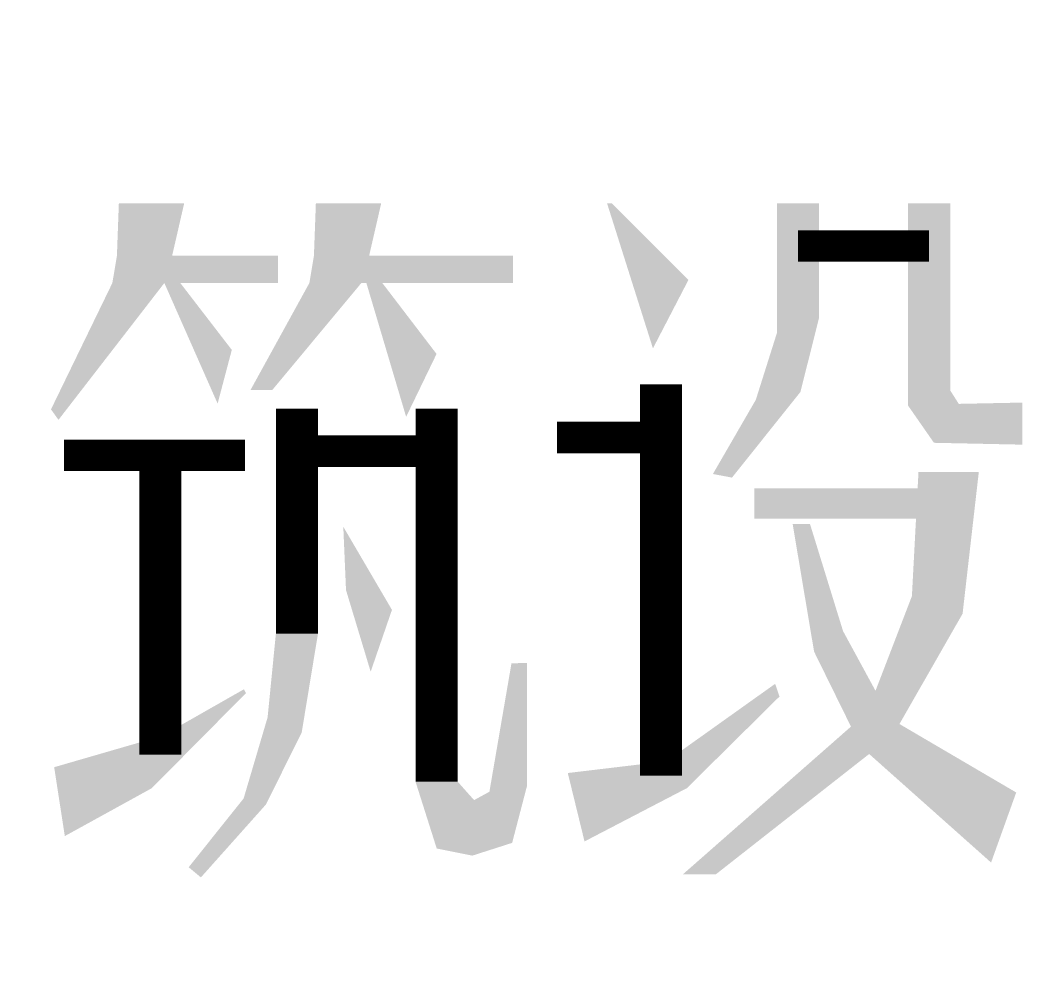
# Model space of a CAD drawing. Extents: x 497777 to 784122, y -229332 to 980813.
# Drawn here: x 576876 to 577917, y 375977 to 376958 of the extents above; entities that cross this region are included whole.
import ezdxf
from ezdxf.enums import TextEntityAlignment as Align

# ---------------------------------------------------------------- set-up
doc = ezdxf.new("R2010")
doc.units = 0
doc.header["$LTSCALE"] = 1000
doc.header["$MEASUREMENT"] = 0
doc.layers.add('0-cxFrame', color=155, linetype='Continuous')
doc.layers.add('S-DIM', color=81, linetype='Continuous')
doc.styles.add('cx_tuqian1', font='')
doc.styles.add('SS1', font='tj-romans1.shx', dxfattribs={"width": 0.7, "bigfont": 'tj-hztxt1.shx'})
doc.styles.add('黑体', font='simhei.ttf', dxfattribs={"height": 12})
doc.styles.get('cx_tuqian1').set_extended_font_data('SimSun')
doc.dimstyles.new('S-25-100A', dxfattribs={"dimscale": 100, "dimtxt": 3, "dimasz": 2, "dimexe": 2, "dimexo": 2, "dimgap": 0.8, "dimtad": 1, "dimdec": 0, "dimlfac": 0.25, "dimzin": 0, "dimdsep": 46, "dimtxsty": 'SS1', "dimblk1": 'TT', "dimblk2": 'TT', "dimsah": 1, "dimcen": 1, "dimclrd": 256, "dimclre": 256, "dimclrt": 256, "dimadec": 0, "dimazin": 0, "dimtfac": 1, "dimtdec": 0, "dimtix": 1, "dimtmove": 2, "dimatfit": 0, "dimldrblk": 'TT', "dimfxl": 2, "dimtolj": 1, "dimtzin": 0, "dimarcsym": 0})

# ---------------------------------------------------------------- blocks, each defined once
blk = doc.blocks.new('TT')
blk.add_line((-0.968644153034063, 0), (0.9686441530340346, 0))
at = {"const_width": 0.45}
blk.add_lwpolyline([(-0.4419417382415816, -0.4419417382415816), (0.4419417382415247, 0.4419417382415816)], dxfattribs=at)
blk = doc.blocks.new('*D190')
at = {"layer": 'Defpoints', "color": 0, "transparency": 16777216}
for p in [(510905.5692859058, 638017.2457920712), (511945.9326135054, 636672.7282186004), (512585.5692859058, 636337.2457920713), (509785.5692859058, 636257.2457920712), (516785.5692859058, 636257.2457920711)]:
    blk.add_point(p, dxfattribs=at)
at = {"layer": 'S-DIM', "lineweight": -2, "transparency": 16777216}
blk.add_arc((512665.5692859059, 636257.2457920713), 830.9648530582892, 148.8236853906513, 166.1763146093493, dxfattribs=at)
at = {"layer": 'S-DIM', "lineweight": -2, "transparency": 16777216, "xscale": 200, "yscale": 200, "zscale": 200}
for p, rotation in [((512077.9884033806, 636844.8266745964), 51.91184269532635), ((511834.6044328476, 636257.2457920712), 263.0881573046743)]:
    blk.add_blockref('TT', p, dxfattribs=dict(at, rotation=rotation))
blk = doc.blocks.new('zjcx_TT(Dragon)')
at = {"color": 7}
for points, const_width in [([(-3224.977234870545, -3069.387468050001), (-3089.884010274895, -3069.387468050001)], 32.48244400620408), ([(-3365.808009545493, -3211.783029110171), (-3365.808009545493, -3614.429233749397)], 43.30992534160544), ([(-3740.574348819384, -3236.819611274637), (-3740.574348819384, -3468.388790346216)], 43.30992534160544), ([(-3596.874799104757, -3236.819611274637), (-3596.874799104757, -3620.66601360403)], 43.30992534160544), ([(-3881.100732701714, -3270.723316288786), (-3881.100732701714, -3592.948046383681)], 43.30992534160544), ([(-3472.735079206119, -3266.550552594708), (-3365.808009545493, -3266.550552594708)], 32.48244400620408), ([(-3980.247463497682, -3284.806393756298), (-3794.037883649697, -3284.806393756298)], 32.48244400620408), ([(-3740.574348819384, -3280.500953775831), (-3596.874799104757, -3280.500953775831)], 32.48244400620408)]:
    blk.add_lwpolyline(points, dxfattribs=dict(at, const_width=const_width))
for points in [[(-3856.638998235983, -3025.573449262185), (-3923.864016817708, -3025.573449262185), (-3869.000802835799, -3079.297781823203), (-3925.837197178567, -3079.297781823203)], [(-3653.869745877339, -3025.573449262185), (-3721.094764459063, -3025.573449262185), (-3666.231550477154, -3079.297781823203), (-3723.067944819923, -3079.297781823203)], [(-3337.641854610469, -3104.334363987902), (-3416.402769336128, -3025.573449262185), (-3374.153536933649, -3174.749751325231), (-3421.327476200531, -3025.573449262185)], [(-3203.32227219973, -3025.573449262185), (-3246.632197541359, -3025.573449262185), (-3203.32227219973, -3143.975619081408), (-3246.632197541359, -3159.164905667771)], [(-3068.229047604138, -3217.954808713868), (-3068.229047604138, -3025.573449262185), (-3111.538972945709, -3233.690038504079), (-3111.538972945709, -3025.573449262185)], [(-3760.134178635373, -3079.297781823203), (-3925.837197178567, -3079.297781823203), (-3760.134178635373, -3107.463936758228), (-3930.544707540248, -3107.46393675846)], [(-3518.113884379156, -3079.297781823203), (-3723.067944819923, -3079.297781823203), (-3518.113884379156, -3107.463936758228), (-3727.775455181545, -3107.46393675846)], [(-3877.037186775764, -3107.46393675846), (-3930.544707540248, -3107.46393675846), (-3985.985013577039, -3248.294711433351), (-3993.697330911818, -3237.52022650349)], [(-3807.599365655449, -3176.31453771051), (-3860.619079824828, -3107.46393675846), (-3822.204038584663, -3231.60365665704), (-3877.037186775764, -3107.46393675846)], [(-3674.267934417119, -3107.46393675846), (-3727.775455181545, -3107.46393675846), (-3765.87172871473, -3217.520579189528), (-3788.30033357034, -3217.520579189528)], [(-3596.874799104757, -3180.487301404588), (-3652.680227763776, -3107.46393675846), (-3628.170526810281, -3245.225625699619), (-3669.098334714712, -3107.46393675846)], [(-3203.32227219973, -3143.975619081408), (-3246.632197541359, -3159.164905667771), (-3222.369257561746, -3219.606961036567), (-3268.269658196543, -3227.691690693842)], [(-3222.369257561746, -3219.606961036567), (-3268.269658196543, -3227.691690693842), (-3292.784644899191, -3307.756594073726), (-3312.448155374092, -3304.048853881424)], [(-3059.388254431309, -3231.872011673171), (-3068.229047604138, -3217.954808713868), (-3084.923844512319, -3271.943339322694), (-3111.538972945709, -3233.690038504079)], [(-2993.910445311223, -3230.542963717831), (-3059.388254431309, -3231.872011673171), (-2993.910445311223, -3273.852889059577), (-3084.923844512319, -3271.943339322694)], [(-3038.767655022559, -3302.019043994369), (-3100.837514971849, -3302.019043994369), (-3055.461547742249, -3447.856012264499), (-3107.618255974725, -3429.809932125499)], [(-3101.723162776325, -3318.71009877068), (-3269.834444581822, -3318.71009877068), (-3103.38375240966, -3350.005826476263), (-3269.834444581822, -3350.005826476263)], [(-3692.848364068428, -3358.351353864418), (-3690.058488546172, -3423.51667418424), (-3642.775199739553, -3443.893009593012), (-3664.682209133462, -3507.527655927464)], [(-3178.472103183041, -3465.789905754384), (-3212.532509517623, -3355.41956714401), (-3208.286180094234, -3486.924635187956), (-3230.378001450154, -3355.41956714401)], [(-3055.461547742249, -3447.856012264499), (-3107.618255974725, -3429.809932125499), (-3127.043979725335, -3572.961408774136), (-3153.611562621954, -3549.359384135809)], [(-3132.856083336403, -3549.676481729606), (-3178.472103183041, -3465.789905754384), (-3160.737655643316, -3583.567176672164), (-3208.286180094234, -3486.924635187956)], [(-3718.919386148569, -3468.388790346216), (-3762.229311490199, -3468.388790346216), (-3735.645120042784, -3570.040315229911), (-3770.751814564515, -3554.527523070341)], [(-3503.611120492802, -3498.430821975227), (-3519.77051871107, -3499.005903515499), (-3503.611120492802, -3624.512795646675), (-3542.471771569923, -3631.131016070023)], [(-3793.013334238494, -3529.556748700095), (-3795.155145162134, -3525.654429221293), (-3890.011448613368, -3627.494612132199), (-3879.641522638092, -3573.756920443149)], [(-3243.890471474559, -3533.090933273546), (-3248.375677232456, -3520.030197325628), (-3339.268082841707, -3627.447998982389), (-3360.175294359156, -3599.715430940036)], [(-3127.043979725335, -3572.961408774136), (-3153.611562621954, -3549.359384135809), (-3309.475699675502, -3716.165840631118), (-3343.379404689826, -3716.165840631118)], [(-3735.645120042784, -3570.040315229911), (-3770.751814564515, -3554.527523070341), (-3772.418290770671, -3644.181844631908), (-3795.437005151005, -3638.033846537583)], [(-3000.264341824048, -3631.868019870017), (-3120.426553377649, -3561.396060626954), (-3026.130807034438, -3703.982022513403), (-3151.618900217756, -3592.252119446639)], [(-3879.641522638092, -3573.756920443149), (-3990.418575001997, -3605.848400469171), (-3890.011448613368, -3627.494612132199), (-3979.485453138186, -3676.765464779688)], [(-3339.268082841707, -3627.447998982389), (-3360.175294359156, -3599.715430940036), (-3444.568924271094, -3682.262135616736), (-3461.781574509165, -3611.846748279408)], [(-3575.219836433942, -3620.66601360403), (-3618.529761775571, -3620.66601360403), (-3558.233046053909, -3639.727762048598), (-3596.685660530697, -3689.520474398509)], [(-3560.013202840637, -3696.866808546009), (-3542.471771569923, -3631.131016070023), (-3596.685660530697, -3689.520474398509), (-3558.233046053909, -3639.727762048598)], [(-3519.066897007695, -3683.744711743668), (-3503.611120492802, -3624.512795646675), (-3560.013202840637, -3696.866808546009), (-3542.471771569923, -3631.131016070023)], [(-3772.418290770671, -3644.181844631908), (-3795.437005151005, -3638.033846537583), (-3839.416688822734, -3719.295413401676), (-3851.994267024857, -3708.801928488072)]]:
    blk.add_solid(points, dxfattribs=at)
blk = doc.blocks.new('zjcx_T1(Dragon)')
at = {"layer": '0-cxFrame'}
blk.add_blockref('zjcx_TT(Dragon)', (0, 57400), dxfattribs=at)
blk = doc.blocks.new('TK22.A1 L(Dragon)')
at = {"layer": '0-cxFrame', "xscale": 0.01, "yscale": 0.01, "zscale": 0.01}
blk.add_blockref('zjcx_T1(Dragon)', (-9.999999999998181, 10.00000000000364), dxfattribs=at)
at = {"style": '黑体', "flags": 4}
blk.add_attdef('图幅', text='', height=3.3, dxfattribs=at).set_placement((-39.99999999999818, 3.000000000003638), align=Align.RIGHT)
at = {"layer": 'Defpoints', "color": 6, "flags": 4}
for tag, height, style, p in [('tufu', 3.3, '黑体', (-11.99999999999818, 12.00000000000364)), ('dwfname', 4, 'cx_tuqian1', (-79.99999999999818, 3.000000000003638))]:
    blk.add_attdef(tag, text='', height=height, dxfattribs=dict(at, style=style)).set_placement(p, align=Align.RIGHT)

msp = doc.modelspace()

# ---------------------------------------------------------------- block references
at = {"layer": '0-cxFrame', "xscale": 100, "yscale": 100, "zscale": 100}
msp.add_blockref('TK22.A1 L(Dragon)', (581901.6645714224, 321395.1392059332), dxfattribs=at)

# ---------------------------------------------------------------- dimensions: what is measured, and where the dimension line sits
at = {"layer": 'S-DIM'}
dim = msp.add_angular_dim_2l(base=(511945.9326135054, 636672.7282186004), line1=((509785.5692859059, 636257.2457920713), (516785.5692859059, 636257.2457920713)), line2=((510905.5692859059, 638017.2457920713), (512585.5692859059, 636337.2457920713)), text=' ', dimstyle='S-25-100A', dxfattribs=at)
dim.commit()
dim.dimension.update_dxf_attribs({"geometry": '*D190', "text_midpoint": (784122.1291871693, -229332.2639660801)})

doc.saveas('drawing.dxf')
